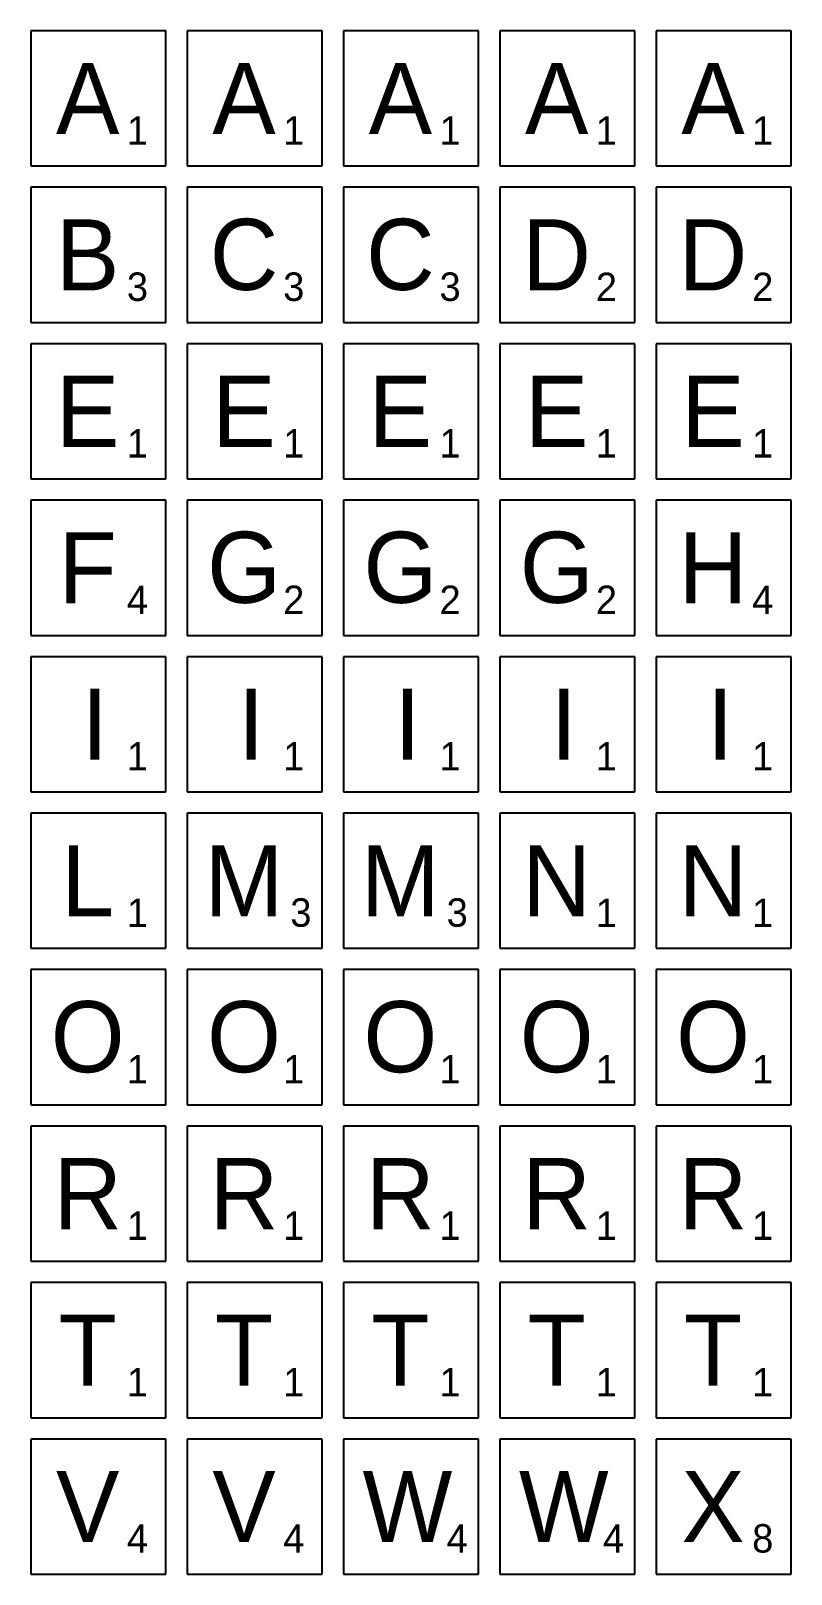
# Model space of a CAD drawing. Header units: millimetres. Extents: x 0 to 217, y 0 to 217.
# Drawn here: x 0 to 107, y 0 to 217 of the extents above; entities that cross this region are included whole.
import ezdxf

# ---------------------------------------------------------------- set-up
doc = ezdxf.new("R2010")
doc.units = ezdxf.units.MM
doc.layers.get('0').update_dxf_attribs({"linetype": 'CONTINUOUS', "lineweight": 25, "true_color": 0x000000})
doc.layers.add('letter', color=7, linetype='CONTINUOUS', lineweight=25, true_color=0x000000)
doc.layers.add('score', color=7, linetype='CONTINUOUS', lineweight=25, true_color=0x000000)
doc.styles.add('textstyle1', font='')
doc.styles.add('textstyle100', font='')
doc.styles.add('textstyle101', font='')
doc.styles.add('textstyle102', font='')
doc.styles.add('textstyle103', font='')
doc.styles.add('textstyle106', font='')
doc.styles.add('textstyle114', font='')
doc.styles.add('textstyle118', font='')
doc.styles.add('textstyle119', font='')
doc.styles.add('textstyle122', font='')
doc.styles.add('textstyle124', font='')
doc.styles.add('textstyle125', font='')
doc.styles.add('textstyle126', font='')
doc.styles.add('textstyle127', font='')
doc.styles.add('textstyle13', font='')
doc.styles.add('textstyle130', font='')
doc.styles.add('textstyle136', font='')
doc.styles.add('textstyle137', font='')
doc.styles.add('textstyle138', font='')
doc.styles.add('textstyle139', font='')
doc.styles.add('textstyle142', font='')
doc.styles.add('textstyle146', font='')
doc.styles.add('textstyle147', font='')
doc.styles.add('textstyle148', font='')
doc.styles.add('textstyle149', font='')
doc.styles.add('textstyle150', font='')
doc.styles.add('textstyle151', font='')
doc.styles.add('textstyle156', font='')
doc.styles.add('textstyle158', font='')
doc.styles.add('textstyle159', font='')
doc.styles.add('textstyle160', font='')
doc.styles.add('textstyle161', font='')
doc.styles.add('textstyle162', font='')
doc.styles.add('textstyle163', font='')
doc.styles.add('textstyle164', font='')
doc.styles.add('textstyle165', font='')
doc.styles.add('textstyle166', font='')
doc.styles.add('textstyle167', font='')
doc.styles.add('textstyle168', font='')
doc.styles.add('textstyle169', font='')
doc.styles.add('textstyle17', font='')
doc.styles.add('textstyle170', font='')
doc.styles.add('textstyle171', font='')
doc.styles.add('textstyle172', font='')
doc.styles.add('textstyle173', font='')
doc.styles.add('textstyle178', font='')
doc.styles.add('textstyle183', font='')
doc.styles.add('textstyle184', font='')
doc.styles.add('textstyle189', font='')
doc.styles.add('textstyle19', font='')
doc.styles.add('textstyle191', font='')
doc.styles.add('textstyle192', font='')
doc.styles.add('textstyle195', font='')
doc.styles.add('textstyle2', font='')
doc.styles.add('textstyle20', font='')
doc.styles.add('textstyle21', font='')
doc.styles.add('textstyle22', font='')
doc.styles.add('textstyle23', font='')
doc.styles.add('textstyle24', font='')
doc.styles.add('textstyle25', font='')
doc.styles.add('textstyle26', font='')
doc.styles.add('textstyle29', font='')
doc.styles.add('textstyle3', font='')
doc.styles.add('textstyle37', font='')
doc.styles.add('textstyle38', font='')
doc.styles.add('textstyle39', font='')
doc.styles.add('textstyle4', font='')
doc.styles.add('textstyle41', font='')
doc.styles.add('textstyle42', font='')
doc.styles.add('textstyle43', font='')
doc.styles.add('textstyle44', font='')
doc.styles.add('textstyle45', font='')
doc.styles.add('textstyle46', font='')
doc.styles.add('textstyle49', font='')
doc.styles.add('textstyle5', font='')
doc.styles.add('textstyle55', font='')
doc.styles.add('textstyle56', font='')
doc.styles.add('textstyle57', font='')
doc.styles.add('textstyle58', font='')
doc.styles.add('textstyle6', font='')
doc.styles.add('textstyle61', font='')
doc.styles.add('textstyle63', font='')
doc.styles.add('textstyle64', font='')
doc.styles.add('textstyle65', font='')
doc.styles.add('textstyle66', font='')
doc.styles.add('textstyle67', font='')
doc.styles.add('textstyle68', font='')
doc.styles.add('textstyle69', font='')
doc.styles.add('textstyle70', font='')
doc.styles.add('textstyle71', font='')
doc.styles.add('textstyle72', font='')
doc.styles.add('textstyle79', font='')
doc.styles.add('textstyle89', font='')
doc.styles.add('textstyle92', font='')
doc.styles.add('textstyle93', font='')
doc.styles.add('textstyle94', font='')
doc.styles.add('textstyle95', font='')
doc.styles.add('textstyle96', font='')
doc.styles.add('textstyle98', font='')
doc.styles.add('textstyle99', font='')
doc.styles.get('textstyle1').set_extended_font_data('Eurostile')
doc.styles.get('textstyle100').set_extended_font_data('Eurostile')
doc.styles.get('textstyle101').set_extended_font_data('Eurostile')
doc.styles.get('textstyle102').set_extended_font_data('Eurostile')
doc.styles.get('textstyle103').set_extended_font_data('Eurostile')
doc.styles.get('textstyle106').set_extended_font_data('Eurostile')
doc.styles.get('textstyle114').set_extended_font_data('Eurostile')
doc.styles.get('textstyle118').set_extended_font_data('Eurostile')
doc.styles.get('textstyle119').set_extended_font_data('Eurostile')
doc.styles.get('textstyle122').set_extended_font_data('Eurostile')
doc.styles.get('textstyle124').set_extended_font_data('Eurostile')
doc.styles.get('textstyle125').set_extended_font_data('Eurostile')
doc.styles.get('textstyle126').set_extended_font_data('Eurostile')
doc.styles.get('textstyle127').set_extended_font_data('Eurostile')
doc.styles.get('textstyle13').set_extended_font_data('Eurostile')
doc.styles.get('textstyle130').set_extended_font_data('Eurostile')
doc.styles.get('textstyle136').set_extended_font_data('Eurostile')
doc.styles.get('textstyle137').set_extended_font_data('Eurostile')
doc.styles.get('textstyle138').set_extended_font_data('Eurostile')
doc.styles.get('textstyle139').set_extended_font_data('Eurostile')
doc.styles.get('textstyle142').set_extended_font_data('Eurostile')
doc.styles.get('textstyle146').set_extended_font_data('Eurostile')
doc.styles.get('textstyle147').set_extended_font_data('Eurostile')
doc.styles.get('textstyle148').set_extended_font_data('Eurostile')
doc.styles.get('textstyle149').set_extended_font_data('Eurostile')
doc.styles.get('textstyle150').set_extended_font_data('Eurostile')
doc.styles.get('textstyle151').set_extended_font_data('Eurostile')
doc.styles.get('textstyle156').set_extended_font_data('Eurostile')
doc.styles.get('textstyle158').set_extended_font_data('Eurostile')
doc.styles.get('textstyle159').set_extended_font_data('Eurostile')
doc.styles.get('textstyle160').set_extended_font_data('Eurostile')
doc.styles.get('textstyle161').set_extended_font_data('Eurostile')
doc.styles.get('textstyle162').set_extended_font_data('Eurostile')
doc.styles.get('textstyle163').set_extended_font_data('Eurostile')
doc.styles.get('textstyle164').set_extended_font_data('Eurostile')
doc.styles.get('textstyle165').set_extended_font_data('Eurostile')
doc.styles.get('textstyle166').set_extended_font_data('Eurostile')
doc.styles.get('textstyle167').set_extended_font_data('Eurostile')
doc.styles.get('textstyle168').set_extended_font_data('Eurostile')
doc.styles.get('textstyle169').set_extended_font_data('Eurostile')
doc.styles.get('textstyle17').set_extended_font_data('Eurostile')
doc.styles.get('textstyle170').set_extended_font_data('Eurostile')
doc.styles.get('textstyle171').set_extended_font_data('Eurostile')
doc.styles.get('textstyle172').set_extended_font_data('Eurostile')
doc.styles.get('textstyle173').set_extended_font_data('Eurostile')
doc.styles.get('textstyle178').set_extended_font_data('Eurostile')
doc.styles.get('textstyle183').set_extended_font_data('Eurostile')
doc.styles.get('textstyle184').set_extended_font_data('Eurostile')
doc.styles.get('textstyle189').set_extended_font_data('Eurostile')
doc.styles.get('textstyle19').set_extended_font_data('Eurostile')
doc.styles.get('textstyle191').set_extended_font_data('Eurostile')
doc.styles.get('textstyle192').set_extended_font_data('Eurostile')
doc.styles.get('textstyle195').set_extended_font_data('Eurostile')
doc.styles.get('textstyle2').set_extended_font_data('Eurostile')
doc.styles.get('textstyle20').set_extended_font_data('Eurostile')
doc.styles.get('textstyle21').set_extended_font_data('Eurostile')
doc.styles.get('textstyle22').set_extended_font_data('Eurostile')
doc.styles.get('textstyle23').set_extended_font_data('Eurostile')
doc.styles.get('textstyle24').set_extended_font_data('Eurostile')
doc.styles.get('textstyle25').set_extended_font_data('Eurostile')
doc.styles.get('textstyle26').set_extended_font_data('Eurostile')
doc.styles.get('textstyle29').set_extended_font_data('Eurostile')
doc.styles.get('textstyle3').set_extended_font_data('Eurostile')
doc.styles.get('textstyle37').set_extended_font_data('Eurostile')
doc.styles.get('textstyle38').set_extended_font_data('Eurostile')
doc.styles.get('textstyle39').set_extended_font_data('Eurostile')
doc.styles.get('textstyle4').set_extended_font_data('Eurostile')
doc.styles.get('textstyle41').set_extended_font_data('Eurostile')
doc.styles.get('textstyle42').set_extended_font_data('Eurostile')
doc.styles.get('textstyle43').set_extended_font_data('Eurostile')
doc.styles.get('textstyle44').set_extended_font_data('Eurostile')
doc.styles.get('textstyle45').set_extended_font_data('Eurostile')
doc.styles.get('textstyle46').set_extended_font_data('Eurostile')
doc.styles.get('textstyle49').set_extended_font_data('Eurostile')
doc.styles.get('textstyle5').set_extended_font_data('Eurostile')
doc.styles.get('textstyle55').set_extended_font_data('Eurostile')
doc.styles.get('textstyle56').set_extended_font_data('Eurostile')
doc.styles.get('textstyle57').set_extended_font_data('Eurostile')
doc.styles.get('textstyle58').set_extended_font_data('Eurostile')
doc.styles.get('textstyle6').set_extended_font_data('Eurostile')
doc.styles.get('textstyle61').set_extended_font_data('Eurostile')
doc.styles.get('textstyle63').set_extended_font_data('Eurostile')
doc.styles.get('textstyle64').set_extended_font_data('Eurostile')
doc.styles.get('textstyle65').set_extended_font_data('Eurostile')
doc.styles.get('textstyle66').set_extended_font_data('Eurostile')
doc.styles.get('textstyle67').set_extended_font_data('Eurostile')
doc.styles.get('textstyle68').set_extended_font_data('Eurostile')
doc.styles.get('textstyle69').set_extended_font_data('Eurostile')
doc.styles.get('textstyle70').set_extended_font_data('Eurostile')
doc.styles.get('textstyle71').set_extended_font_data('Eurostile')
doc.styles.get('textstyle72').set_extended_font_data('Eurostile')
doc.styles.get('textstyle79').set_extended_font_data('Eurostile')
doc.styles.get('textstyle89').set_extended_font_data('Eurostile')
doc.styles.get('textstyle92').set_extended_font_data('Eurostile')
doc.styles.get('textstyle93').set_extended_font_data('Eurostile')
doc.styles.get('textstyle94').set_extended_font_data('Eurostile')
doc.styles.get('textstyle95').set_extended_font_data('Eurostile')
doc.styles.get('textstyle96').set_extended_font_data('Eurostile')
doc.styles.get('textstyle98').set_extended_font_data('Eurostile')
doc.styles.get('textstyle99').set_extended_font_data('Eurostile')

msp = doc.modelspace()

# ---------------------------------------------------------------- linework, layer by layer
for p, q in [((19, 217), (0, 217)), ((0, 217), (0, 198)), ((19, 198), (19, 217)), ((22, 217), (22, 198)), ((41, 217), (22, 217)), ((41, 198), (41, 217)), ((63, 217), (44, 217)), ((44, 217), (44, 198)), ((63, 198), (63, 217)), ((85, 217), (66, 217)), ((66, 217), (66, 198)), ((85, 198), (85, 217)), ((107, 217), (88, 217)), ((88, 217), (88, 198)), ((107, 198), (107, 217)), ((0, 198), (19, 198)), ((22, 198), (41, 198)), ((44, 198), (63, 198)), ((66, 198), (85, 198)), ((88, 198), (107, 198)), ((0, 195), (0, 176)), ((19, 195), (0, 195)), ((19, 176), (19, 195)), ((22, 195), (22, 176)), ((41, 195), (22, 195)), ((41, 176), (41, 195)), ((63, 195), (44, 195)), ((44, 195), (44, 176)), ((63, 176), (63, 195)), ((85, 195), (66, 195)), ((66, 195), (66, 176)), ((85, 176), (85, 195)), ((107, 195), (88, 195)), ((88, 195), (88, 176)), ((107, 176), (107, 195)), ((0, 176), (19, 176)), ((22, 176), (41, 176)), ((44, 176), (63, 176)), ((66, 176), (85, 176)), ((88, 176), (107, 176)), ((19, 173), (0, 173)), ((0, 173), (0, 154)), ((19, 154), (19, 173)), ((22, 173), (22, 154)), ((41, 173), (22, 173)), ((41, 154), (41, 173)), ((63, 173), (44, 173)), ((44, 173), (44, 154)), ((63, 154), (63, 173)), ((85, 173), (66, 173)), ((66, 173), (66, 154)), ((85, 154), (85, 173)), ((107, 173), (88, 173)), ((88, 173), (88, 154)), ((107, 154), (107, 173)), ((0, 154), (19, 154)), ((22, 154), (41, 154)), ((44, 154), (63, 154)), ((66, 154), (85, 154)), ((88, 154), (107, 154)), ((19, 151), (0, 151)), ((0, 151), (0, 132)), ((19, 132), (19, 151)), ((22, 151), (22, 132)), ((41, 151), (22, 151)), ((41, 132), (41, 151)), ((63, 151), (44, 151)), ((44, 151), (44, 132)), ((63, 132), (63, 151)), ((85, 151), (66, 151)), ((66, 151), (66, 132)), ((85, 132), (85, 151)), ((107, 151), (88, 151)), ((88, 151), (88, 132)), ((107, 132), (107, 151)), ((0, 132), (19, 132)), ((22, 132), (41, 132)), ((44, 132), (63, 132)), ((66, 132), (85, 132)), ((88, 132), (107, 132)), ((19, 129), (0, 129)), ((0, 129), (0, 110)), ((19, 110), (19, 129)), ((22, 129), (22, 110)), ((41, 129), (22, 129)), ((41, 110), (41, 129)), ((63, 129), (44, 129)), ((44, 129), (44, 110)), ((63, 110), (63, 129)), ((85, 129), (66, 129)), ((66, 129), (66, 110)), ((85, 110), (85, 129)), ((107, 129), (88, 129)), ((88, 129), (88, 110)), ((107, 110), (107, 129)), ((0, 110), (19, 110)), ((22, 110), (41, 110)), ((44, 110), (63, 110)), ((66, 110), (85, 110)), ((88, 110), (107, 110)), ((19, 107), (0, 107)), ((0, 107), (0, 88)), ((19, 88), (19, 107)), ((22, 107), (22, 88)), ((41, 107), (22, 107)), ((41, 88), (41, 107)), ((63, 107), (44, 107)), ((44, 107), (44, 88)), ((63, 88), (63, 107)), ((85, 107), (66, 107)), ((66, 107), (66, 88)), ((85, 88), (85, 107)), ((107, 107), (88, 107)), ((88, 107), (88, 88)), ((107, 88), (107, 107)), ((0, 88), (19, 88)), ((22, 88), (41, 88)), ((44, 88), (63, 88)), ((66, 88), (85, 88)), ((88, 88), (107, 88)), ((19, 85), (0, 85)), ((0, 85), (0, 66)), ((19, 66), (19, 85)), ((22, 85), (22, 66)), ((41, 85), (22, 85)), ((41, 66), (41, 85)), ((63, 85), (44, 85)), ((44, 85), (44, 66)), ((63, 66), (63, 85)), ((85, 85), (66, 85)), ((66, 85), (66, 66)), ((85, 66), (85, 85)), ((107, 85), (88, 85)), ((88, 85), (88, 66)), ((107, 66), (107, 85)), ((0, 66), (19, 66)), ((22, 66), (41, 66)), ((44, 66), (63, 66)), ((66, 66), (85, 66)), ((88, 66), (107, 66)), ((19, 63), (0, 63)), ((0, 63), (0, 44)), ((19, 44), (19, 63)), ((22, 63), (22, 44)), ((41, 63), (22, 63)), ((41, 44), (41, 63)), ((63, 63), (44, 63)), ((44, 63), (44, 44)), ((63, 44), (63, 63)), ((85, 63), (66, 63)), ((66, 63), (66, 44)), ((85, 44), (85, 63)), ((107, 63), (88, 63)), ((88, 63), (88, 44)), ((107, 44), (107, 63)), ((0, 44), (19, 44)), ((22, 44), (41, 44)), ((44, 44), (63, 44)), ((66, 44), (85, 44)), ((88, 44), (107, 44)), ((19, 41), (0, 41)), ((0, 41), (0, 22)), ((19, 22), (19, 41)), ((22, 41), (22, 22)), ((41, 41), (22, 41)), ((41, 22), (41, 41)), ((63, 41), (44, 41)), ((44, 41), (44, 22)), ((63, 22), (63, 41)), ((85, 41), (66, 41)), ((66, 41), (66, 22)), ((85, 22), (85, 41)), ((107, 41), (88, 41)), ((88, 41), (88, 22)), ((107, 22), (107, 41)), ((0, 22), (19, 22)), ((22, 22), (41, 22)), ((44, 22), (63, 22)), ((66, 22), (85, 22)), ((88, 22), (107, 22)), ((19, 19), (0, 19)), ((0, 19), (0, 0)), ((19, 0), (19, 19)), ((22, 19), (22, 0)), ((41, 19), (22, 19)), ((41, 0), (41, 19)), ((63, 19), (44, 19)), ((44, 19), (44, 0)), ((63, 0), (63, 19)), ((85, 19), (66, 19)), ((66, 19), (66, 0)), ((85, 0), (85, 19)), ((107, 19), (88, 19)), ((88, 19), (88, 0)), ((107, 0), (107, 19)), ((0, 0), (19, 0)), ((22, 0), (41, 0)), ((44, 0), (63, 0)), ((66, 0), (85, 0)), ((88, 0), (107, 0))]:
    msp.add_line(p, q)

# ---------------------------------------------------------------- texts
at = {"layer": 'letter', "char_height": 10, "attachment_point": 5}
for s, insert, style in [('A', (8, 207.5), 'textstyle71'), ('A', (30, 207.5), 'textstyle67'), ('A', (52, 207.5), 'textstyle69'), ('A', (74, 207.5), 'textstyle92'), ('A', (96, 207.5), 'textstyle94'), ('B', (8, 185.5), 'textstyle114'), ('C', (30, 185.5), 'textstyle119'), ('C', (52, 185.5), 'textstyle103'), ('D', (74, 185.5), 'textstyle101'), ('D', (96, 185.5), 'textstyle72'), ('E', (8, 163.5), 'textstyle106'), ('E', (30, 163.5), 'textstyle139'), ('E', (52, 163.5), 'textstyle137'), ('E', (74, 163.5), 'textstyle127'), ('E', (96, 163.5), 'textstyle99'), ('F', (8, 141.5), 'textstyle130'), ('G', (30, 141.5), 'textstyle6'), ('G', (52, 141.5), 'textstyle4'), ('G', (74, 141.5), 'textstyle2'), ('H', (96, 141.5), 'textstyle125'), ('I', (9, 119.5), 'textstyle195'), ('I', (31, 119.5), 'textstyle26'), ('I', (53, 119.5), 'textstyle24'), ('I', (75, 119.5), 'textstyle22'), ('I', (97, 119.5), 'textstyle192'), ('L', (8, 97.5), 'textstyle17'), ('M', (30, 97.5), 'textstyle38'), ('M', (52, 97.5), 'textstyle46'), ('N', (74, 97.5), 'textstyle44'), ('N', (96, 97.5), 'textstyle20'), ('O', (8, 75.5), 'textstyle29'), ('O', (30, 75.5), 'textstyle58'), ('O', (52, 75.5), 'textstyle56'), ('O', (74, 75.5), 'textstyle66'), ('O', (96, 75.5), 'textstyle42'), ('R', (8, 53.5), 'textstyle49'), ('R', (30, 53.5), 'textstyle151'), ('R', (52, 53.5), 'textstyle149'), ('R', (74, 53.5), 'textstyle147'), ('R', (96, 53.5), 'textstyle64'), ('T', (8, 31.5), 'textstyle142'), ('T', (30, 31.5), 'textstyle172'), ('T', (52, 31.5), 'textstyle170'), ('T', (74, 31.5), 'textstyle168'), ('T', (96, 31.5), 'textstyle159'), ('V', (8, 9.5), 'textstyle173'), ('V', (30, 9.5), 'textstyle162'), ('W', (53, 9.5), 'textstyle160'), ('W', (75, 9.5), 'textstyle183'), ('X', (96, 9.5), 'textstyle166')]:
    msp.add_mtext(s, dxfattribs=dict(at, insert=insert, style=style))
at = {"layer": 'score', "char_height": 4, "attachment_point": 5}
for s, insert, style in [('1', (15, 203), 'textstyle68'), ('1', (37, 203), 'textstyle70'), ('1', (59, 203), 'textstyle93'), ('1', (81, 203), 'textstyle95'), ('1', (103, 203), 'textstyle89'), ('3', (15, 181), 'textstyle118'), ('3', (37, 181), 'textstyle102'), ('3', (59, 181), 'textstyle100'), ('2', (81, 181), 'textstyle98'), ('2', (103, 181), 'textstyle79'), ('1', (15, 159), 'textstyle138'), ('1', (37, 159), 'textstyle136'), ('1', (59, 159), 'textstyle126'), ('1', (81, 159), 'textstyle124'), ('1', (103, 159), 'textstyle96'), ('4', (15, 137), 'textstyle5'), ('2', (37, 137), 'textstyle3'), ('2', (59, 137), 'textstyle1'), ('2', (81, 137), 'textstyle191'), ('4', (103, 137), 'textstyle122'), ('1', (15, 115), 'textstyle25'), ('1', (37, 115), 'textstyle23'), ('1', (59, 115), 'textstyle21'), ('1', (81, 115), 'textstyle19'), ('1', (103, 115), 'textstyle189'), ('1', (15, 93), 'textstyle37'), ('3', (38, 93), 'textstyle45'), ('3', (60, 93), 'textstyle43'), ('1', (81, 93), 'textstyle41'), ('1', (103, 93), 'textstyle13'), ('1', (15, 71), 'textstyle57'), ('1', (37, 71), 'textstyle55'), ('1', (59, 71), 'textstyle65'), ('1', (81, 71), 'textstyle63'), ('1', (103, 71), 'textstyle39'), ('1', (15, 49), 'textstyle150'), ('1', (37, 49), 'textstyle148'), ('1', (59, 49), 'textstyle146'), ('1', (81, 49), 'textstyle158'), ('1', (103, 49), 'textstyle61'), ('1', (15, 27), 'textstyle171'), ('1', (37, 27), 'textstyle169'), ('1', (59, 27), 'textstyle167'), ('1', (81, 27), 'textstyle165'), ('1', (103, 27), 'textstyle156'), ('4', (15, 5), 'textstyle164'), ('4', (37, 5), 'textstyle163'), ('4', (60, 5), 'textstyle161'), ('4', (82, 5), 'textstyle184'), ('8', (103, 5), 'textstyle178')]:
    msp.add_mtext(s, dxfattribs=dict(at, insert=insert, style=style))

doc.saveas('drawing.dxf')
